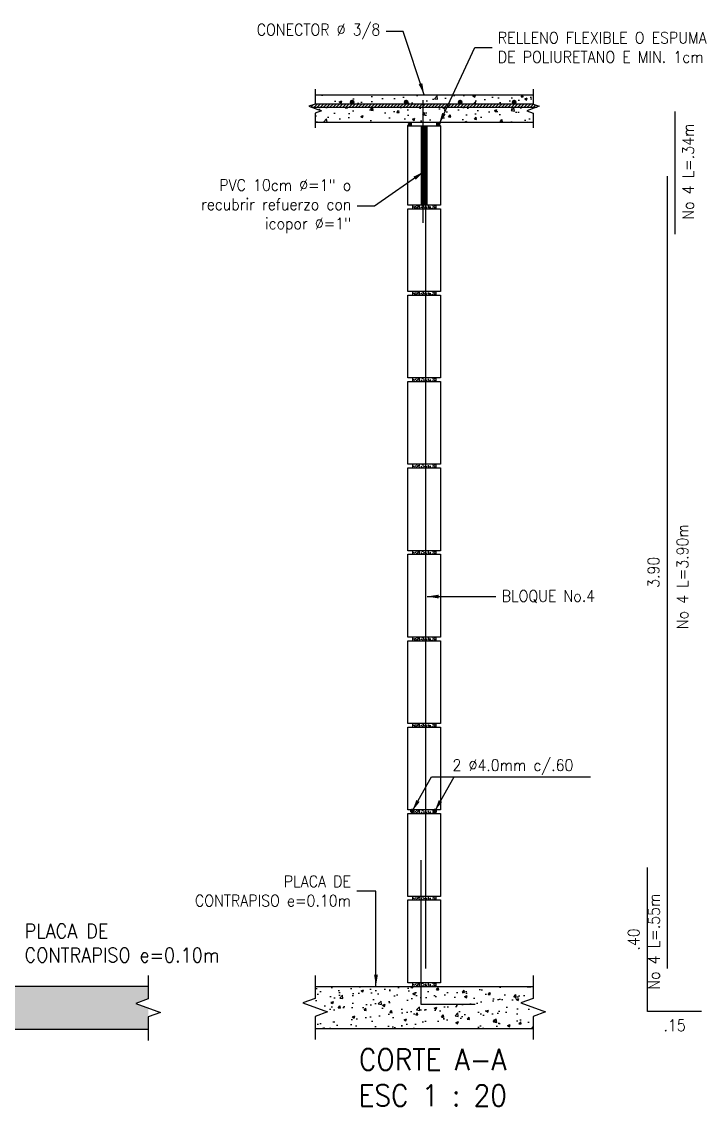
# Model space of a CAD drawing. Header units: feet. Extents: x -398 to 164, y -304 to 319.
# Drawn here: x 78.776 to 80.678, y 64.469 to 67.482 of the extents above; entities that cross this region are included whole.
import ezdxf

# ---------------------------------------------------------------- set-up
doc = ezdxf.new("R2010")
doc.units = ezdxf.units.FT
doc.header["$MEASUREMENT"] = 0
for name, color, linetype in [('ACERO-2', 11, 'Continuous'), ('ACERO-3', 4, 'Continuous'), ('COT', 4, 'Continuous'), ('COTAS', 1, 'Continuous'), ('DIM', 7, 'Continuous'), ('ESTR', 7, 'Continuous'), ('FLECHAS', 7, 'Continuous'), ('HATCH', 9, 'Continuous'), ('PLACA', 3, 'Continuous'), ('PROV', 4, 'Continuous'), ('TEXTO', 7, 'Continuous')]:
    doc.layers.add(name, color=color, linetype=linetype)
doc.layers.add('TX', color=60, linetype='Continuous', lineweight=0)
doc.styles.add('D020N', font='romans.shx', dxfattribs={"height": 0.032})
doc.styles.add('SETEYCO', font='ROMANS.shx', dxfattribs={"width": 0.9, "height": 0.24})
doc.dimstyles.new('D020$7', dxfattribs={"dimtxt": 0.032, "dimasz": 0.032, "dimexe": 0, "dimexo": 0, "dimgap": 0.035, "dimtad": 1, "dimzin": 4, "dimdsep": 46, "dimtxsty": 'D020N', "dimblk1": 'DIMBLK', "dimblk2": 'DIMBLK', "dimsah": 1, "dimcen": 0.09, "dimse1": 1, "dimse2": 1, "dimclrd": 9, "dimclre": 256, "dimclrt": 256, "dimadec": 0, "dimazin": 0, "dimtfac": 6, "dimtix": 1, "dimtmove": 2, "dimatfit": 3, "dimfxl": 0, "dimtvp": 0.466667, "dimtolj": 1, "dimtzin": 4, "dimarcsym": 0})
pattern_1 = [(50, (10.401394, 0.9256), (0.07172602, -0.006275213), [0.0075, -0.0825]), (355, (10.401394, 0.9256), (-0.013875133, 0.075219213), [0.006, -0.066]), (100.451444, (10.40737, 0.92508), (0.057850885, 0.068944), [0.00637402, -0.07011421]), (46.1842, (10.40139, 0.9456), (0.10672413, -0.01655193), [0.01125, -0.12375]), (96.63564, (10.41029, 0.94422), (0.0934662, 0.09741186), [0.00956103, -0.10517138]), (351.18416, (10.40139, 0.9456), (0.0934662, 0.09741186), [0.009, -0.099]), (21, (10.411394, 0.9406), (0.059690705, -0.04026189), [0.0075, -0.0825]), (326, (10.411394, 0.9406), (0.024331533, 0.072515005), [0.006, -0.066]), (71.451445, (10.41637, 0.937246), (0.08402224, 0.032253115), [0.00637402, -0.07011421]), (37.5, (10.401394, 0.9256), (0.0012159855, 0.0332893854), [0, -0.0652, 0, -0.067, 0, -0.06625]), (7.5, (10.401394, 0.9256), (0.026306954, 0.039441171), [0, -0.0382, 0, -0.0637, 0, -0.02525]), (327.5, (10.379094, 0.9256), (0.0533822436, -0.002255487), [0, -0.025, 0, -0.078, 0, -0.1035]), (317.5, (10.369094, 0.9256), (0.058318617, 0.010010498), [0, -0.0325, 0, -0.0518, 0, -0.0735])]

# ---------------------------------------------------------------- blocks, each defined once
blk = doc.blocks.new('DIMBLK')
for q in [(0, 2.003), (0, -2.003), (-1, 0), (1, 0)]:
    blk.add_line((0, 0), q)
blk.add_circle((0, 0), 0.5)

msp = doc.modelspace()

# ---------------------------------------------------------------- hatches: boundary and pattern name
at = {"layer": 'HATCH'}
h = msp.add_hatch(dxfattribs=at)
h.set_pattern_fill('AR-CONC,_O', color=256, scale=0.01)
h.set_pattern_definition(pattern_1)
h.paths.add_polyline_path([(79.5915, 67.2789), (79.5915, 67.2539), (79.6941, 67.2539, -0.414214), (79.6893, 67.2587, -1), (79.6988, 67.2587, -0.414214), (79.6941, 67.2539), (79.8441, 67.2539, -0.414214), (79.8393, 67.2587, -1), (79.8488, 67.2587, -0.414214), (79.8441, 67.2539), (79.9941, 67.2539, -0.414214), (79.9893, 67.2587, -1), (79.9988, 67.2587, -0.414214), (79.9941, 67.2539), (80.1441, 67.2539, -0.414214), (80.1393, 67.2587, -1), (80.1488, 67.2587, -0.414214), (80.1441, 67.2539), (80.1966, 67.2539), (80.1966, 67.2789)])
h = msp.add_hatch(dxfattribs=at)
h.set_pattern_fill('ANSI31', color=256, scale=0.05)
h.set_pattern_definition([(45, (281.379454, 96.404266), (-0.00441941738, 0.00441941738), [])])
h.paths.add_polyline_path([(80.1966, 67.2531), (80.1966, 67.2539), (79.5915, 67.2539), (79.5915, 67.2531), (79.5743, 67.2469), (79.5811, 67.2444), (80.207, 67.2444), (80.2138, 67.2469)])
h = msp.add_hatch(dxfattribs=at)
h.set_pattern_fill('AR-CONC,_O', color=256, scale=0.01)
h.set_pattern_definition(pattern_1)
h.paths.add_polyline_path([(80.1966, 67.2023), (80.1966, 67.2281), (80.1794, 67.2344), (80.207, 67.2444), (79.8913, 67.2444), (79.8913, 67.2023)])
h.paths.add_polyline_path([(79.8913, 67.2023), (79.8913, 67.2444), (79.5811, 67.2444), (79.6087, 67.2344), (79.5915, 67.2281), (79.5915, 67.2023)])
h = msp.add_hatch(dxfattribs=at)
h.set_pattern_fill('ANSI31', color=256, scale=0.015)
h.set_pattern_definition([(45, (9.3045273, 59.8151529), (-0.001325825215, 0.001325825215), [])])
edge = h.paths.add_edge_path()
edge.add_arc((79.6941, 67.2587), 0.00477, 0, 360)
h = msp.add_hatch(dxfattribs=at)
h.set_pattern_fill('ANSI31', color=256, scale=0.015)
h.set_pattern_definition([(45, (9.4545273, 59.8151529), (-0.001325825215, 0.001325825215), [])])
edge = h.paths.add_edge_path()
edge.add_arc((79.8441, 67.2587), 0.00477, 0, 360)
h = msp.add_hatch(dxfattribs=at)
h.set_pattern_fill('ANSI31', color=256, scale=0.015)
h.set_pattern_definition([(45, (9.6045273, 59.8151529), (-0.001325825215, 0.001325825215), [])])
edge = h.paths.add_edge_path()
edge.add_arc((79.9941, 67.2587), 0.00477, 0, 360)
h = msp.add_hatch(dxfattribs=at)
h.set_pattern_fill('ANSI31', color=256, scale=0.015)
h.set_pattern_definition([(45, (9.7545273, 59.8151529), (-0.001325825215, 0.001325825215), [])])
edge = h.paths.add_edge_path()
edge.add_arc((80.1441, 67.2587), 0.00477, 0, 360)
h = msp.add_hatch(dxfattribs=at)
h.set_pattern_fill('ANSI31', color=256, scale=0.02, style=0)
h.set_pattern_definition([(45, (72.7149843, 44.408175), (-0.00176776695, 0.00176776695), [])])
h.paths.add_polyline_path([(79.8591, 67.2023), (79.8491, 67.2023), (79.8527, 67.1973), (79.8491, 67.1923), (79.8591, 67.1923)])
h.paths.add_polyline_path([(79.9354, 67.1973), (79.9391, 67.2023), (79.9291, 67.2023), (79.9291, 67.1923), (79.9391, 67.1923)])
h = msp.add_hatch(dxfattribs=at)
h.set_pattern_fill('ANSI31', color=256, scale=0.02, style=0)
h.set_pattern_definition([(45, (0, 0), (-0.00176776695, 0.00176776695), [])])
h.paths.add_polyline_path([(79.9018, 67.1923), (79.8941, 67.1923), (79.8941, 66.9723), (79.9018, 66.9723)])
h.paths.add_polyline_path([(79.8941, 67.1923), (79.8863, 67.1923), (79.8863, 66.9723), (79.8941, 66.9723)])
h = msp.add_hatch(dxfattribs=at)
h.set_pattern_fill('AR-CONC', color=256, scale=0.002, style=0)
h.set_pattern_definition([(50, (73.889676, 46.511562), (0.0143452037, -0.001255043), [0.0015, -0.0165]), (355, (73.889676, 46.511562), (-0.002775027, 0.015043843), [0.0012, -0.0132]), (100.4514, (73.890871, 46.511457), (0.011570188, 0.013788791), [0.001274804, -0.014022842]), (46.1842, (73.889676, 46.515562), (0.021344821, -0.00331038), [0.00225, -0.02475]), (96.6356, (73.891454, 46.515286), (0.018693254, 0.019482357), [0.001912206, -0.02103426]), (351.1842, (73.889676, 46.515562), (0.01869324, 0.019482372), [0.0018, -0.0198]), (21, (73.891676, 46.514562), (0.011938141, -0.008052378), [0.0015, -0.0165]), (326, (73.891676, 46.514562), (0.004866307, 0.014503001), [0.0012, -0.0132]), (71.4514, (73.89267, 46.513891), (0.016804453, 0.00645061), [0.001274804, -0.014022842]), (37.5, (73.889676, 46.511562), (0.0002431971, 0.0066578771), [0, -0.01304, 0, -0.0134, 0, -0.01325]), (7.5, (73.889676, 46.511562), (0.0052613907, 0.0078882342), [0, -0.00764, 0, -0.01274, 0, -0.00505]), (327.5, (73.885216, 46.511562), (0.0106764487, -0.0004510974), [0, -0.005, 0, -0.0156, 0, -0.0207]), (317.5, (73.883216, 46.511562), (0.0116637234, 0.0020020996), [0, -0.0065, 0, -0.01036, 0, -0.0147])])
h.paths.add_polyline_path([(79.8816, 66.9723), (79.8616, 66.9723), (79.8616, 66.9623), (79.8816, 66.9623)])
h.paths.add_polyline_path([(79.9266, 66.9723), (79.8816, 66.9723), (79.8816, 66.9623), (79.9266, 66.9623)])
h = msp.add_hatch(dxfattribs=at)
h.set_pattern_fill('AR-CONC', color=256, scale=0.002, style=0)
h.set_pattern_definition([(50, (73.889676, 46.271562), (0.0143452037, -0.001255043), [0.0015, -0.0165]), (355, (73.889676, 46.271562), (-0.002775027, 0.015043843), [0.0012, -0.0132]), (100.4514, (73.890871, 46.271457), (0.011570188, 0.013788791), [0.001274804, -0.014022842]), (46.1842, (73.889676, 46.275562), (0.021344821, -0.00331038), [0.00225, -0.02475]), (96.6356, (73.891454, 46.275286), (0.018693254, 0.019482357), [0.001912206, -0.02103426]), (351.1842, (73.889676, 46.275562), (0.01869324, 0.019482372), [0.0018, -0.0198]), (21, (73.891676, 46.274562), (0.011938141, -0.008052378), [0.0015, -0.0165]), (326, (73.891676, 46.274562), (0.004866307, 0.014503001), [0.0012, -0.0132]), (71.4514, (73.89267, 46.273891), (0.016804453, 0.00645061), [0.001274804, -0.014022842]), (37.5, (73.889676, 46.271562), (0.0002431971, 0.0066578771), [0, -0.01304, 0, -0.0134, 0, -0.01325]), (7.5, (73.889676, 46.271562), (0.0052613907, 0.0078882342), [0, -0.00764, 0, -0.01274, 0, -0.00505]), (327.5, (73.885216, 46.271562), (0.0106764487, -0.0004510974), [0, -0.005, 0, -0.0156, 0, -0.0207]), (317.5, (73.883216, 46.271562), (0.0116637234, 0.0020020996), [0, -0.0065, 0, -0.01036, 0, -0.0147])])
h.paths.add_polyline_path([(79.8816, 66.7323), (79.8616, 66.7323), (79.8616, 66.7223), (79.8816, 66.7223)])
h.paths.add_polyline_path([(79.9266, 66.7323), (79.8816, 66.7323), (79.8816, 66.7223), (79.9266, 66.7223)])
h = msp.add_hatch(dxfattribs=at)
h.set_pattern_fill('AR-CONC', color=256, scale=0.002, style=0)
h.set_pattern_definition([(50, (73.889676, 46.031562), (0.0143452037, -0.001255043), [0.0015, -0.0165]), (355, (73.889676, 46.031562), (-0.002775027, 0.015043843), [0.0012, -0.0132]), (100.4514, (73.890871, 46.031457), (0.011570188, 0.013788791), [0.001274804, -0.014022842]), (46.1842, (73.889676, 46.035562), (0.021344821, -0.00331038), [0.00225, -0.02475]), (96.6356, (73.891454, 46.035286), (0.018693254, 0.019482357), [0.001912206, -0.02103426]), (351.1842, (73.889676, 46.035562), (0.01869324, 0.019482372), [0.0018, -0.0198]), (21, (73.891676, 46.034562), (0.011938141, -0.008052378), [0.0015, -0.0165]), (326, (73.891676, 46.034562), (0.004866307, 0.014503001), [0.0012, -0.0132]), (71.4514, (73.89267, 46.033891), (0.016804453, 0.00645061), [0.001274804, -0.014022842]), (37.5, (73.889676, 46.031562), (0.0002431971, 0.0066578771), [0, -0.01304, 0, -0.0134, 0, -0.01325]), (7.5, (73.889676, 46.031562), (0.0052613907, 0.0078882342), [0, -0.00764, 0, -0.01274, 0, -0.00505]), (327.5, (73.885216, 46.031562), (0.0106764487, -0.0004510974), [0, -0.005, 0, -0.0156, 0, -0.0207]), (317.5, (73.883216, 46.031562), (0.0116637234, 0.0020020996), [0, -0.0065, 0, -0.01036, 0, -0.0147])])
h.paths.add_polyline_path([(79.8816, 66.4923), (79.8616, 66.4923), (79.8616, 66.4823), (79.8816, 66.4823)])
h.paths.add_polyline_path([(79.9266, 66.4923), (79.8816, 66.4923), (79.8816, 66.4823), (79.9266, 66.4823)])
h = msp.add_hatch(dxfattribs=at)
h.set_pattern_fill('AR-CONC', color=256, scale=0.002, style=0)
h.set_pattern_definition([(50, (73.889676, 45.791562), (0.0143452037, -0.001255043), [0.0015, -0.0165]), (355, (73.889676, 45.791562), (-0.002775027, 0.015043843), [0.0012, -0.0132]), (100.4514, (73.890871, 45.791457), (0.011570188, 0.013788791), [0.001274804, -0.014022842]), (46.1842, (73.889676, 45.795562), (0.021344821, -0.00331038), [0.00225, -0.02475]), (96.6356, (73.891454, 45.795286), (0.018693254, 0.019482357), [0.001912206, -0.02103426]), (351.1842, (73.889676, 45.795562), (0.01869324, 0.019482372), [0.0018, -0.0198]), (21, (73.891676, 45.794562), (0.011938141, -0.008052378), [0.0015, -0.0165]), (326, (73.891676, 45.794562), (0.004866307, 0.014503001), [0.0012, -0.0132]), (71.4514, (73.89267, 45.793891), (0.016804453, 0.00645061), [0.001274804, -0.014022842]), (37.5, (73.889676, 45.791562), (0.0002431971, 0.0066578771), [0, -0.01304, 0, -0.0134, 0, -0.01325]), (7.5, (73.889676, 45.791562), (0.0052613907, 0.0078882342), [0, -0.00764, 0, -0.01274, 0, -0.00505]), (327.5, (73.885216, 45.791562), (0.0106764487, -0.0004510974), [0, -0.005, 0, -0.0156, 0, -0.0207]), (317.5, (73.883216, 45.791562), (0.0116637234, 0.0020020996), [0, -0.0065, 0, -0.01036, 0, -0.0147])])
h.paths.add_polyline_path([(79.8816, 66.2523), (79.8616, 66.2523), (79.8616, 66.2423), (79.8816, 66.2423)])
h.paths.add_polyline_path([(79.9266, 66.2523), (79.8816, 66.2523), (79.8816, 66.2423), (79.9266, 66.2423)])
h = msp.add_hatch(dxfattribs=at)
h.set_pattern_fill('AR-CONC', color=256, scale=0.002, style=0)
h.set_pattern_definition([(50, (73.889676, 45.551562), (0.0143452037, -0.001255043), [0.0015, -0.0165]), (355, (73.889676, 45.551562), (-0.002775027, 0.015043843), [0.0012, -0.0132]), (100.4514, (73.890871, 45.551457), (0.011570188, 0.013788791), [0.001274804, -0.014022842]), (46.1842, (73.889676, 45.555562), (0.021344821, -0.00331038), [0.00225, -0.02475]), (96.6356, (73.891454, 45.555286), (0.018693254, 0.019482357), [0.001912206, -0.02103426]), (351.1842, (73.889676, 45.555562), (0.01869324, 0.019482372), [0.0018, -0.0198]), (21, (73.891676, 45.554562), (0.011938141, -0.008052378), [0.0015, -0.0165]), (326, (73.891676, 45.554562), (0.004866307, 0.014503001), [0.0012, -0.0132]), (71.4514, (73.89267, 45.553891), (0.016804453, 0.00645061), [0.001274804, -0.014022842]), (37.5, (73.889676, 45.551562), (0.0002431971, 0.0066578771), [0, -0.01304, 0, -0.0134, 0, -0.01325]), (7.5, (73.889676, 45.551562), (0.0052613907, 0.0078882342), [0, -0.00764, 0, -0.01274, 0, -0.00505]), (327.5, (73.885216, 45.551562), (0.0106764487, -0.0004510974), [0, -0.005, 0, -0.0156, 0, -0.0207]), (317.5, (73.883216, 45.551562), (0.0116637234, 0.0020020996), [0, -0.0065, 0, -0.01036, 0, -0.0147])])
h.paths.add_polyline_path([(79.8816, 66.0123), (79.8616, 66.0123), (79.8616, 66.0023), (79.8816, 66.0023)])
h.paths.add_polyline_path([(79.9266, 66.0123), (79.8816, 66.0123), (79.8816, 66.0023), (79.9266, 66.0023)])
h = msp.add_hatch(dxfattribs=at)
h.set_pattern_fill('AR-CONC', color=256, scale=0.002, style=0)
h.set_pattern_definition([(50, (73.889676, 45.311562), (0.0143452037, -0.001255043), [0.0015, -0.0165]), (355, (73.889676, 45.311562), (-0.002775027, 0.015043843), [0.0012, -0.0132]), (100.4514, (73.890871, 45.311457), (0.011570188, 0.013788791), [0.001274804, -0.014022842]), (46.1842, (73.889676, 45.315562), (0.021344821, -0.00331038), [0.00225, -0.02475]), (96.6356, (73.891454, 45.315286), (0.018693254, 0.019482357), [0.001912206, -0.02103426]), (351.1842, (73.889676, 45.315562), (0.01869324, 0.019482372), [0.0018, -0.0198]), (21, (73.891676, 45.314562), (0.011938141, -0.008052378), [0.0015, -0.0165]), (326, (73.891676, 45.314562), (0.004866307, 0.014503001), [0.0012, -0.0132]), (71.4514, (73.89267, 45.313891), (0.016804453, 0.00645061), [0.001274804, -0.014022842]), (37.5, (73.889676, 45.311562), (0.0002431971, 0.0066578771), [0, -0.01304, 0, -0.0134, 0, -0.01325]), (7.5, (73.889676, 45.311562), (0.0052613907, 0.0078882342), [0, -0.00764, 0, -0.01274, 0, -0.00505]), (327.5, (73.885216, 45.311562), (0.0106764487, -0.0004510974), [0, -0.005, 0, -0.0156, 0, -0.0207]), (317.5, (73.883216, 45.311562), (0.0116637234, 0.0020020996), [0, -0.0065, 0, -0.01036, 0, -0.0147])])
h.paths.add_polyline_path([(79.8816, 65.7723), (79.8616, 65.7723), (79.8616, 65.7623), (79.8816, 65.7623)])
h.paths.add_polyline_path([(79.9266, 65.7723), (79.8816, 65.7723), (79.8816, 65.7623), (79.9266, 65.7623)])
h = msp.add_hatch(dxfattribs=at)
h.set_pattern_fill('AR-CONC', color=256, scale=0.002, style=0)
h.set_pattern_definition([(50, (73.889676, 45.071562), (0.0143452037, -0.001255043), [0.0015, -0.0165]), (355, (73.889676, 45.071562), (-0.002775027, 0.015043843), [0.0012, -0.0132]), (100.4514, (73.890871, 45.071457), (0.011570188, 0.013788791), [0.001274804, -0.014022842]), (46.1842, (73.889676, 45.075562), (0.021344821, -0.00331038), [0.00225, -0.02475]), (96.6356, (73.891454, 45.075286), (0.018693254, 0.019482357), [0.001912206, -0.02103426]), (351.1842, (73.889676, 45.075562), (0.01869324, 0.019482372), [0.0018, -0.0198]), (21, (73.891676, 45.074562), (0.011938141, -0.008052378), [0.0015, -0.0165]), (326, (73.891676, 45.074562), (0.004866307, 0.014503001), [0.0012, -0.0132]), (71.4514, (73.89267, 45.073891), (0.016804453, 0.00645061), [0.001274804, -0.014022842]), (37.5, (73.889676, 45.071562), (0.0002431971, 0.0066578771), [0, -0.01304, 0, -0.0134, 0, -0.01325]), (7.5, (73.889676, 45.071562), (0.0052613907, 0.0078882342), [0, -0.00764, 0, -0.01274, 0, -0.00505]), (327.5, (73.885216, 45.071562), (0.0106764487, -0.0004510974), [0, -0.005, 0, -0.0156, 0, -0.0207]), (317.5, (73.883216, 45.071562), (0.0116637234, 0.0020020996), [0, -0.0065, 0, -0.01036, 0, -0.0147])])
h.paths.add_polyline_path([(79.8816, 65.5323), (79.8616, 65.5323), (79.8616, 65.5223), (79.8816, 65.5223)])
h.paths.add_polyline_path([(79.9266, 65.5323), (79.8816, 65.5323), (79.8816, 65.5223), (79.9266, 65.5223)])
h = msp.add_hatch(dxfattribs=at)
h.set_pattern_fill('AR-CONC', color=256, scale=0.002, style=0)
h.set_pattern_definition([(50, (73.889676, 44.831562), (0.0143452037, -0.001255043), [0.0015, -0.0165]), (355, (73.889676, 44.831562), (-0.002775027, 0.015043843), [0.0012, -0.0132]), (100.4514, (73.890871, 44.831457), (0.011570188, 0.013788791), [0.001274804, -0.014022842]), (46.1842, (73.889676, 44.835562), (0.021344821, -0.00331038), [0.00225, -0.02475]), (96.6356, (73.891454, 44.835286), (0.018693254, 0.019482357), [0.001912206, -0.02103426]), (351.1842, (73.889676, 44.835562), (0.01869324, 0.019482372), [0.0018, -0.0198]), (21, (73.891676, 44.834562), (0.011938141, -0.008052378), [0.0015, -0.0165]), (326, (73.891676, 44.834562), (0.004866307, 0.014503001), [0.0012, -0.0132]), (71.4514, (73.89267, 44.833891), (0.016804453, 0.00645061), [0.001274804, -0.014022842]), (37.5, (73.889676, 44.831562), (0.0002431971, 0.0066578771), [0, -0.01304, 0, -0.0134, 0, -0.01325]), (7.5, (73.889676, 44.831562), (0.0052613907, 0.0078882342), [0, -0.00764, 0, -0.01274, 0, -0.00505]), (327.5, (73.885216, 44.831562), (0.0106764487, -0.0004510974), [0, -0.005, 0, -0.0156, 0, -0.0207]), (317.5, (73.883216, 44.831562), (0.0116637234, 0.0020020996), [0, -0.0065, 0, -0.01036, 0, -0.0147])])
h.paths.add_polyline_path([(79.8816, 65.2923), (79.8616, 65.2923), (79.8616, 65.2823), (79.8816, 65.2823)])
h.paths.add_polyline_path([(79.9266, 65.2923), (79.8816, 65.2923), (79.8816, 65.2823), (79.9266, 65.2823)])
h = msp.add_hatch(dxfattribs=at)
h.set_pattern_fill('AR-CONC', color=256, scale=0.002, style=0)
h.set_pattern_definition([(50, (73.889676, 44.591562), (0.0143452037, -0.001255043), [0.0015, -0.0165]), (355, (73.889676, 44.591562), (-0.002775027, 0.015043843), [0.0012, -0.0132]), (100.4514, (73.890871, 44.591457), (0.011570188, 0.013788791), [0.001274804, -0.014022842]), (46.1842, (73.889676, 44.595562), (0.021344821, -0.00331038), [0.00225, -0.02475]), (96.6356, (73.891454, 44.595286), (0.018693254, 0.019482357), [0.001912206, -0.02103426]), (351.1842, (73.889676, 44.595562), (0.01869324, 0.019482372), [0.0018, -0.0198]), (21, (73.891676, 44.594562), (0.011938141, -0.008052378), [0.0015, -0.0165]), (326, (73.891676, 44.594562), (0.004866307, 0.014503001), [0.0012, -0.0132]), (71.4514, (73.89267, 44.593891), (0.016804453, 0.00645061), [0.001274804, -0.014022842]), (37.5, (73.889676, 44.591562), (0.0002431971, 0.0066578771), [0, -0.01304, 0, -0.0134, 0, -0.01325]), (7.5, (73.889676, 44.591562), (0.0052613907, 0.0078882342), [0, -0.00764, 0, -0.01274, 0, -0.00505]), (327.5, (73.885216, 44.591562), (0.0106764487, -0.0004510974), [0, -0.005, 0, -0.0156, 0, -0.0207]), (317.5, (73.883216, 44.591562), (0.0116637234, 0.0020020996), [0, -0.0065, 0, -0.01036, 0, -0.0147])])
h.paths.add_polyline_path([(79.8816, 65.0523), (79.8616, 65.0523), (79.8616, 65.0423), (79.8816, 65.0423)])
h.paths.add_polyline_path([(79.9266, 65.0523), (79.8816, 65.0523), (79.8816, 65.0423), (79.9266, 65.0423)])
h = msp.add_hatch(dxfattribs=at)
h.set_pattern_fill('AR-CONC', color=256, scale=0.002, style=0)
h.set_pattern_definition([(50, (73.889676, 44.351562), (0.0143452037, -0.001255043), [0.0015, -0.0165]), (355, (73.889676, 44.351562), (-0.002775027, 0.015043843), [0.0012, -0.0132]), (100.4514, (73.890871, 44.351457), (0.011570188, 0.013788791), [0.001274804, -0.014022842]), (46.1842, (73.889676, 44.355562), (0.021344821, -0.00331038), [0.00225, -0.02475]), (96.6356, (73.891454, 44.355286), (0.018693254, 0.019482357), [0.001912206, -0.02103426]), (351.1842, (73.889676, 44.355562), (0.01869324, 0.019482372), [0.0018, -0.0198]), (21, (73.891676, 44.354562), (0.011938141, -0.008052378), [0.0015, -0.0165]), (326, (73.891676, 44.354562), (0.004866307, 0.014503001), [0.0012, -0.0132]), (71.4514, (73.89267, 44.353891), (0.016804453, 0.00645061), [0.001274804, -0.014022842]), (37.5, (73.889676, 44.351562), (0.0002431971, 0.0066578771), [0, -0.01304, 0, -0.0134, 0, -0.01325]), (7.5, (73.889676, 44.351562), (0.0052613907, 0.0078882342), [0, -0.00764, 0, -0.01274, 0, -0.00505]), (327.5, (73.885216, 44.351562), (0.0106764487, -0.0004510974), [0, -0.005, 0, -0.0156, 0, -0.0207]), (317.5, (73.883216, 44.351562), (0.0116637234, 0.0020020996), [0, -0.0065, 0, -0.01036, 0, -0.0147])])
h.paths.add_polyline_path([(79.8816, 64.8123), (79.8616, 64.8123), (79.8616, 64.8023), (79.8816, 64.8023)])
h.paths.add_polyline_path([(79.9266, 64.8123), (79.8816, 64.8123), (79.8816, 64.8023), (79.9266, 64.8023)])
h = msp.add_hatch(dxfattribs=at)
h.set_pattern_fill('AR-CONC', color=256, scale=0.015, style=0)
h.set_pattern_definition([(50, (0, 0), (0.10758903, -0.00941282), [0.01125, -0.12375]), (355, (0, 0), (-0.0208127, 0.11282882), [0.009, -0.099]), (100.45144, (0.00897, -0.00078), (0.08677633, 0.103416), [0.00956103, -0.10517132]), (46.1842, (0, 0.03), (0.1600862, -0.0248279), [0.016875, -0.185625]), (96.63564, (0.01334, 0.02793), (0.1401993, 0.1461178), [0.01434155, -0.15775706]), (351.18416, (0, 0.03), (0.1401993, 0.1461178), [0.0135, -0.1485]), (21, (0.015, 0.0225), (0.08953606, -0.06039283), [0.01125, -0.12375]), (326, (0.015, 0.0225), (0.0364973, 0.10877251), [0.009, -0.099]), (71.45144, (0.02246, 0.01747), (0.12603336, 0.04837967), [0.00956103, -0.10517132]), (37.5, (0, 0), (0.001823978, 0.049934078), [0, -0.0978, 0, -0.1005, 0, -0.099375]), (7.5, (0, 0), (0.03946043, 0.059161757), [0, -0.0573, 0, -0.09555, 0, -0.037875]), (327.5, (-0.03345, 0), (0.080073365, -0.00338323), [0, -0.0375, 0, -0.117, 0, -0.15525]), (317.5, (-0.04845, 0), (0.087477925, 0.015015747), [0, -0.04875, 0, -0.0777, 0, -0.11025])])
h.paths.add_polyline_path([(79.128, 64.6823), (79.128, 64.7423), (79.0937, 64.7548), (79.128, 64.7673), (79.128, 64.8023), (75.2294, 64.8023), (75.2294, 64.7423), (75.2638, 64.7298), (75.2294, 64.7173), (75.2294, 64.6823)])
h = msp.add_hatch(dxfattribs=at)
h.set_pattern_fill('AR-CONC', color=256, scale=0.01, style=0)
h.set_pattern_definition([(50, (0, 0), (0.071726018, -0.006275213), [0.0075, -0.0825]), (355, (0, 0), (-0.013875133, 0.075219213), [0.006, -0.066]), (100.4514, (0.00598, -0.00052), (0.05785094, 0.068943954), [0.00637402, -0.07011421]), (46.1842, (0, 0.02), (0.106724105, -0.0165519), [0.01125, -0.12375]), (96.6356, (0.00889, 0.01862), (0.09346627, 0.09741179), [0.00956103, -0.1051713]), (351.1842, (0, 0.02), (0.0934662, 0.09741186), [0.009, -0.099]), (21, (0.01, 0.015), (0.059690705, -0.04026189), [0.0075, -0.0825]), (326, (0.01, 0.015), (0.024331533, 0.072515005), [0.006, -0.066]), (71.4514, (0.014974, 0.011645), (0.084022263, 0.03225305), [0.00637402, -0.07011421]), (37.5, (0, 0), (0.0012159855, 0.0332893854), [0, -0.0652, 0, -0.067, 0, -0.06625]), (7.5, (0, 0), (0.026306954, 0.039441171), [0, -0.0382, 0, -0.0637, 0, -0.02525]), (327.5, (-0.0223, 0), (0.0533822436, -0.002255487), [0, -0.025, 0, -0.078, 0, -0.1035]), (317.5, (-0.0323, 0), (0.058318617, 0.010010498), [0, -0.0325, 0, -0.0518, 0, -0.0735])])
h.paths.add_polyline_path([(80.1966, 64.6848), (80.1966, 64.7436), (80.1623, 64.7561), (80.1966, 64.7686), (80.1966, 64.8023), (79.5915, 64.8023), (79.5915, 64.7436), (79.6258, 64.7311), (79.5915, 64.7186), (79.5915, 64.6848)])

# ---------------------------------------------------------------- linework, layer by layer
at = {"layer": 'ACERO-2'}
for p, q in [((79.8985, 64.8523), (79.8985, 67.0523)), ((80.5696, 64.8523), (80.5696, 67.0523))]:
    msp.add_line(p, q, dxfattribs=at)
for points in [[(79.8913, 66.9235), (79.8913, 67.2641)], [(80.5915, 66.892), (80.5915, 67.2325)], [(80.036, 64.7523), (79.886, 64.7523), (79.886, 65.1523)], [(80.6646, 64.7323), (80.5146, 64.7323), (80.5146, 65.1323)]]:
    msp.add_lwpolyline(points, dxfattribs=at)
at = {"layer": 'ACERO-3'}
for p, q in [((79.5811, 67.2444), (80.207, 67.2444)), ((79.5915, 67.2539), (80.1966, 67.2539)), ((79.5915, 67.2023), (80.1966, 67.2023))]:
    msp.add_line(p, q, dxfattribs=at)
for centre in [(79.6941, 67.2587), (79.8441, 67.2587), (79.9941, 67.2587), (80.1441, 67.2587)]:
    msp.add_circle(centre, 0.00477, dxfattribs=at)
at = {"layer": 'COT'}
for p, q in [((79.9147, 65.3842), (80.3565, 65.3842)), ((79.9237, 65.2893), (79.9771, 65.3842))]:
    msp.add_line(p, q, dxfattribs=at)
at = {"layer": 'DIM', "linetype": 'Continuous'}
for points in [[(79.5915, 64.8323), (79.5915, 64.7686), (79.5572, 64.7561), (79.6258, 64.7311), (79.5915, 64.7186), (79.5915, 64.6548)], [(80.1966, 64.8323), (80.1966, 64.7686), (80.1623, 64.7561), (80.231, 64.7311), (80.1966, 64.7186), (80.1966, 64.6548)]]:
    msp.add_lwpolyline(points, dxfattribs=at)
at = {"layer": 'ESTR', "const_width": 0.00651}
for points in [[(79.858, 65.2893, 1), (79.8645, 65.2893, 1)], [(79.9269, 65.2893, -1), (79.9204, 65.2893, -1)]]:
    msp.add_lwpolyline(points, format="xyb", close=True, dxfattribs=at)
at = {"layer": 'HATCH'}
for p, q in [((79.8591, 67.1923), (79.8591, 67.2023)), ((79.8591, 67.1923), (79.8591, 67.2023)), ((79.8863, 67.1923), (79.8863, 66.9723)), ((79.9018, 67.1923), (79.9018, 66.9723)), ((79.9291, 67.1923), (79.9291, 67.2023)), ((79.8616, 66.9723), (79.8616, 66.9623)), ((79.9266, 66.9723), (79.9266, 66.9623)), ((79.8616, 66.7323), (79.8616, 66.7223)), ((79.9266, 66.7323), (79.9266, 66.7223)), ((79.8616, 66.4923), (79.8616, 66.4823)), ((79.9266, 66.4923), (79.9266, 66.4823)), ((79.8616, 66.2523), (79.8616, 66.2423)), ((79.9266, 66.2523), (79.9266, 66.2423)), ((79.8616, 66.0123), (79.8616, 66.0023)), ((79.9266, 66.0123), (79.9266, 66.0023)), ((79.8616, 65.7723), (79.8616, 65.7623)), ((79.9266, 65.7723), (79.9266, 65.7623)), ((79.8616, 65.5323), (79.8616, 65.5223)), ((79.9266, 65.5323), (79.9266, 65.5223)), ((79.8616, 65.2923), (79.8616, 65.2823)), ((79.9266, 65.2923), (79.9266, 65.2823)), ((79.8616, 65.0523), (79.8616, 65.0423)), ((79.9266, 65.0523), (79.9266, 65.0423)), ((79.8616, 64.8123), (79.8616, 64.8023)), ((79.9266, 64.8123), (79.9266, 64.8023))]:
    msp.add_line(p, q, dxfattribs=at)
for points in [[(79.8491, 67.2023), (79.8527, 67.1973)], [(79.8491, 67.1923), (79.8527, 67.1973)], [(79.9391, 67.2023), (79.9354, 67.1973)], [(79.9391, 67.1923), (79.9354, 67.1973)]]:
    msp.add_lwpolyline(points, dxfattribs=at)
for points in [[(79.8491, 66.9723), (79.8491, 67.1923), (79.9391, 67.1923), (79.9391, 66.9723)], [(79.8491, 66.7323), (79.8491, 66.9623), (79.9391, 66.9623), (79.9391, 66.7323)], [(79.8491, 66.4923), (79.8491, 66.7223), (79.9391, 66.7223), (79.9391, 66.4923)], [(79.8491, 66.2523), (79.8491, 66.4823), (79.9391, 66.4823), (79.9391, 66.2523)], [(79.8491, 66.0123), (79.8491, 66.2423), (79.9391, 66.2423), (79.9391, 66.0123)], [(79.8491, 65.7723), (79.8491, 66.0023), (79.9391, 66.0023), (79.9391, 65.7723)], [(79.8491, 65.5323), (79.8491, 65.7623), (79.9391, 65.7623), (79.9391, 65.5323)], [(79.8491, 65.2923), (79.8491, 65.5223), (79.9391, 65.5223), (79.9391, 65.2923)], [(79.8491, 65.0523), (79.8491, 65.2823), (79.9391, 65.2823), (79.9391, 65.0523)], [(79.8491, 64.8123), (79.8491, 65.0423), (79.9391, 65.0423), (79.9391, 64.8123)]]:
    msp.add_lwpolyline(points, close=True, dxfattribs=at)
at = {"layer": 'HATCH', "linetype": 'Continuous'}
msp.add_lwpolyline([(79.128, 64.8323), (79.128, 64.7673), (79.0937, 64.7548), (79.1623, 64.7298), (79.128, 64.7173), (79.128, 64.6523)], dxfattribs=at)
at = {"layer": 'PLACA'}
for p, q in [((79.5915, 67.2789), (80.1966, 67.2789)), ((79.128, 64.8023), (75.2294, 64.8023)), ((79.5915, 64.8023), (80.1966, 64.8023)), ((79.5915, 64.6848), (80.1966, 64.6848)), ((79.128, 64.6823), (75.2294, 64.6823))]:
    msp.add_line(p, q, dxfattribs=at)
at = {"layer": 'PROV', "linetype": 'Continuous'}
for points in [[(79.5915, 67.2939), (79.5915, 67.2531), (79.5743, 67.2469), (79.6087, 67.2344), (79.5915, 67.2281), (79.5915, 67.1873)], [(80.1966, 67.2939), (80.1966, 67.2531), (80.2138, 67.2469), (80.1794, 67.2344), (80.1966, 67.2281), (80.1966, 67.1873)]]:
    msp.add_lwpolyline(points, dxfattribs=at)

# ---------------------------------------------------------------- texts
at = {"layer": 'TEXTO', "style": 'SETEYCO'}
for s, insert, char_height, attachment_point in [('CONECTOR %%C 3/8  ', (79.7723, 67.4543), 0.032, 6), ('RELLENO FLEXIBLE O ESPUMA^JDE POLIURETANO E MIN. 1cm', (80.0989, 67.4104), 0.032, 4), ('PVC 10cm %%C=1" o ^Jrecubrir refuerzo con ^J icopor %%C=1"', (79.6918, 66.9692), 0.032, 6), ('BLOQUE No.4', (80.1095, 65.885), 0.032, 4), ('2 %%C4.0mm c/.60', (79.973, 65.4114), 0.032, 4), ('PLACA DE^M^JCONTRAPISO e=0.10m', (79.6909, 65.067), 0.032, 6), ('PLACA DE^JCONTRAPISO e=0.10m', (78.7841, 64.9223), 0.04, 4), ('.15', (80.5896, 64.6939), 0.032, 5)]:
    msp.add_mtext(s, dxfattribs=dict(at, insert=insert, char_height=char_height, attachment_point=attachment_point))
at = {"layer": 'TEXTO', "char_height": 0.032, "attachment_point": 5, "rotation": 90, "style": 'SETEYCO'}
for s, insert in [('No 4 L=.34m', (80.6273, 67.0651)), ('No 4 L=3.90m', (80.6116, 65.9401)), ('3.90', (80.5312, 65.9523)), ('No 4 L=.55m', (80.5325, 64.9263)), ('.40', (80.4762, 64.9323))]:
    msp.add_mtext(s, dxfattribs=dict(at, insert=insert))
at = {"layer": 'TX', "insert": (79.918, 64.5491), "char_height": 0.06, "attachment_point": 5, "style": 'SETEYCO'}
msp.add_mtext('CORTE A-A\\PESC 1 : 20', dxfattribs=at)

# ---------------------------------------------------------------- leaders
at = {"layer": 'COTAS'}
for points in [[(79.8613, 65.2893), (79.9147, 65.3842), (80.3565, 65.3842)], [(79.9237, 65.2893), (79.9771, 65.3842), (80.3565, 65.3842)]]:
    msp.add_leader(points, dimstyle='D020$7', override={"dimgap": 0.035, "dimtad": 0}, dxfattribs=at)
at = {"layer": 'FLECHAS'}
for points in [[(79.8941, 67.2789), (79.8363, 67.4543), (79.7883, 67.4543)], [(79.9354, 67.1973), (80.0349, 67.4104), (80.0829, 67.4104)], [(79.8941, 67.0655), (79.7558, 66.9692), (79.7078, 66.9692)], [(79.9023, 65.885), (80.0455, 65.885), (80.0935, 65.885)], [(79.7603, 64.8023), (79.7603, 65.067), (79.7069, 65.067)]]:
    msp.add_leader(points, dimstyle='D020$7', override={"dimgap": 0.035, "dimtad": 0}, dxfattribs=at)

doc.saveas('drawing.dxf')
